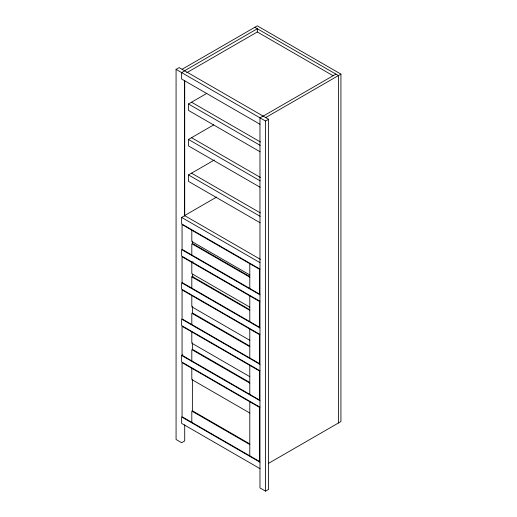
<?xml version="1.0" encoding="UTF-8"?>
<svg xmlns="http://www.w3.org/2000/svg" width="517" height="517" viewBox="0 0 517 517"><rect width="100%" height="100%" fill="white"/><g stroke="black" fill="none" stroke-linecap="round" stroke-linejoin="round"><path stroke-width="0.78" d="M184.711 424.819L184.711 440.943L181.641 442.714L176.071 439.495L176.071 69.381L179.134 67.611L268.601 119.265L268.601 489.379L265.538 491.15L259.961 487.932L259.961 117.818L263.03 116.047M182.062 69.297L257.317 25.85L340.929 74.125L340.929 421.555L268.478 463.387M184.569 70.745L257.317 28.745L257.317 31.97L333.135 75.74M184.711 70.829L181.641 72.6L181.641 79.036L259.961 124.254M186.669 72.755L257.317 31.964M260.116 151.778L188.472 110.412L188.472 103.975L206.768 93.409M260.116 187.257L188.472 145.897L188.472 139.461L213.695 124.894M263.166 116.125L335.914 74.125M265.68 117.572L340.929 74.125M176.071 69.381L265.538 121.036L268.601 119.265M260.116 222.743L188.472 181.377L188.472 174.94L214.387 159.979M216.681 197.035L184.569 215.576L260.387 259.347M259.961 269.079L181.641 223.861L181.641 217.424L184.711 215.654M193.041 261.692L191.813 262.403L191.813 273.667L249.789 307.137M191.813 288.15L191.813 276.886L193.041 276.175M259.961 407.15L181.641 361.932L181.641 355.496L182.869 354.785M254.81 27.298L338.422 75.572L338.422 423.003M191.536 102.204L260.4 141.962M188.472 103.975L260.116 145.342M191.536 137.69L260.4 177.447M188.472 139.461L260.116 180.821M191.536 173.169L260.4 212.926M188.472 174.94L260.116 216.306M181.641 217.424L259.961 262.642M249.789 274.954L191.813 241.484L191.813 230.22M249.646 276.479L192.376 243.417L192.376 241.161M249.789 277.209L191.813 243.733L191.813 254.997M259.961 294.826L181.641 249.608L181.641 256.044L259.961 301.262M249.646 309.631L192.376 276.563L192.376 274.152M191.813 276.886L249.789 310.355M259.961 327.978L181.641 282.76L181.641 289.197L259.961 334.415M249.789 340.289L191.813 306.814L191.813 295.55M249.646 345.996L192.376 312.934L192.376 306.497M249.789 346.726L191.813 313.25L191.813 324.514M259.961 364.343L181.641 319.125L181.641 325.561L259.961 370.779M249.789 376.654L191.813 343.185L191.813 331.92M249.646 382.367L192.376 349.298L192.376 342.861M249.789 383.091L191.813 349.621L191.813 360.885M181.641 355.496L259.961 400.714M249.789 413.025L191.813 379.549L191.813 368.285M249.646 443.838L192.376 410.769L192.376 379.232M249.789 444.562L191.813 411.093L191.813 422.357M259.961 462.185L181.641 416.967L181.641 423.404L259.961 468.622M265.538 121.036L265.538 491.15M249.789 263.689L249.789 288.473M249.789 295.873L249.789 321.619M249.789 329.025L249.789 357.99M249.789 365.39L249.789 394.355M249.789 401.761L249.789 455.826M184.711 80.503L184.711 215.97M184.569 80.419L184.569 215.841M259.547 269.318L182.062 224.585L182.062 249.368L259.547 294.102L259.547 269.318M259.547 301.508L182.062 256.768L182.062 282.515L259.547 327.255L259.547 301.508M259.547 334.654L182.062 289.921L182.062 318.886L259.547 363.619L259.547 334.654M259.547 371.025L182.062 326.285L182.062 355.257L259.547 399.99L259.547 371.025M259.547 407.39L182.062 362.656L182.062 416.728L259.547 461.461L259.547 407.39"/></g></svg>
